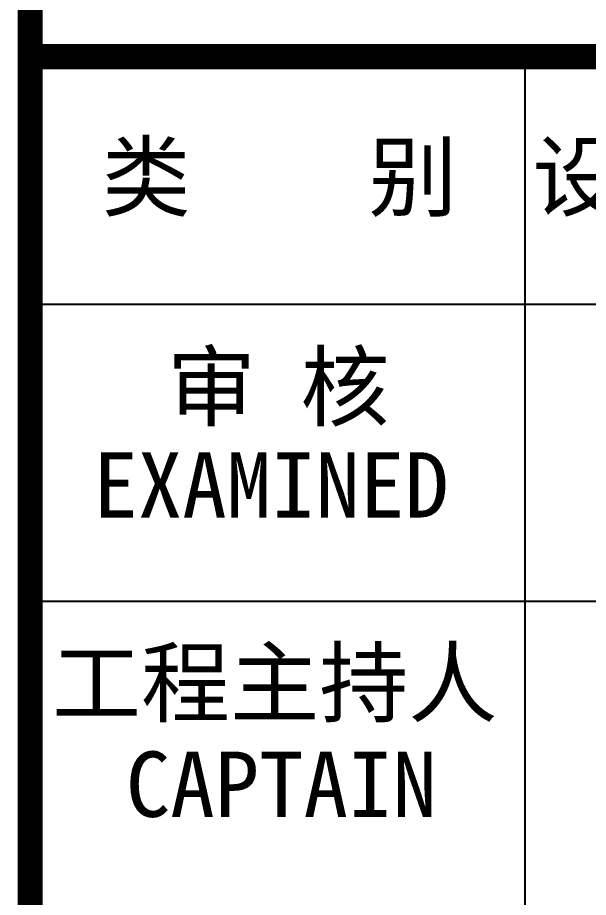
# Model space of a CAD drawing. Extents: x 69728788 to 150676229, y 20164216 to 43663798.
# Drawn here: x 75354258 to 75358762, y 20336231 to 20343171 of the extents above; entities that cross this region are included whole.
import ezdxf

# ---------------------------------------------------------------- set-up
doc = ezdxf.new("R2010")
doc.units = 0
doc.header["$LTSCALE"] = 1000
doc.header["$MEASUREMENT"] = 0
doc.layers.add('图框', color=253, linetype='CONTINUOUS')
doc.styles.add('STYLE-黑体', font='simhei.ttf')

msp = doc.modelspace()

# ---------------------------------------------------------------- linework, layer by layer
at = {"layer": '图框', "color": 4}
msp.add_line((75354357.4, 20360366.1), (75354357.4, 20280366.1), dxfattribs=at)
at = {"layer": '图框', "color": 0}
for p, q in [((75354357.4, 20340911), (75365713.4, 20340911)), ((75354357.4, 20340911), (75365713.4, 20340911)), ((75354357.4, 20338568.4), (75365713.4, 20338568.4))]:
    msp.add_line(p, q, dxfattribs=at)
at = {"layer": '图框', "color": 4, "const_width": 197.2}
msp.add_lwpolyline([(75354357.4, 20360366.1), (75354357.4, 20280366.1)], dxfattribs=at)
msp.add_lwpolyline([(75354357.4, 20360366.1), (75365757.4, 20360366.1), (75365757.4, 20280366.1), (75354357.4, 20280366.1)], close=True, dxfattribs=at)
msp.add_lwpolyline([(75354357.4, 20360366.1), (75365757.4, 20360366.1), (75365757.4, 20280366.1), (75354357.4, 20280366.1)], close=True, dxfattribs=at)
at = {"layer": '图框', "color": 0}
for const_width in [199.2, 199.2, 199.2, 199.2, 80.7]:
    msp.add_lwpolyline([(75354357.4, 20342863.2), (75365713.7, 20342863.2)], dxfattribs=dict(at, const_width=const_width))
for points in [[(75358261.7, 20340911), (75358261.7, 20342863.2)], [(75358261.7, 20329588.5), (75358261.7, 20340911)]]:
    msp.add_lwpolyline(points, dxfattribs=at)

# ---------------------------------------------------------------- texts
at = {"layer": '图框', "color": 0, "style": 'STYLE-黑体'}
for s, p in [('类    别 ', (75354920.4, 20341657.5)), ('设计人员', (75358319.7, 20341657.5)), ('审 核', (75355435.4, 20340001.8)), ('EXAMINED ', (75354855.9, 20339227.8)), ('工程主持人', (75354528.6, 20337667)), ('CAPTAIN', (75355111.7, 20336866.6))]:
    msp.add_text(s, height=515.37, dxfattribs=at).set_placement(p)

doc.saveas('drawing.dxf')
